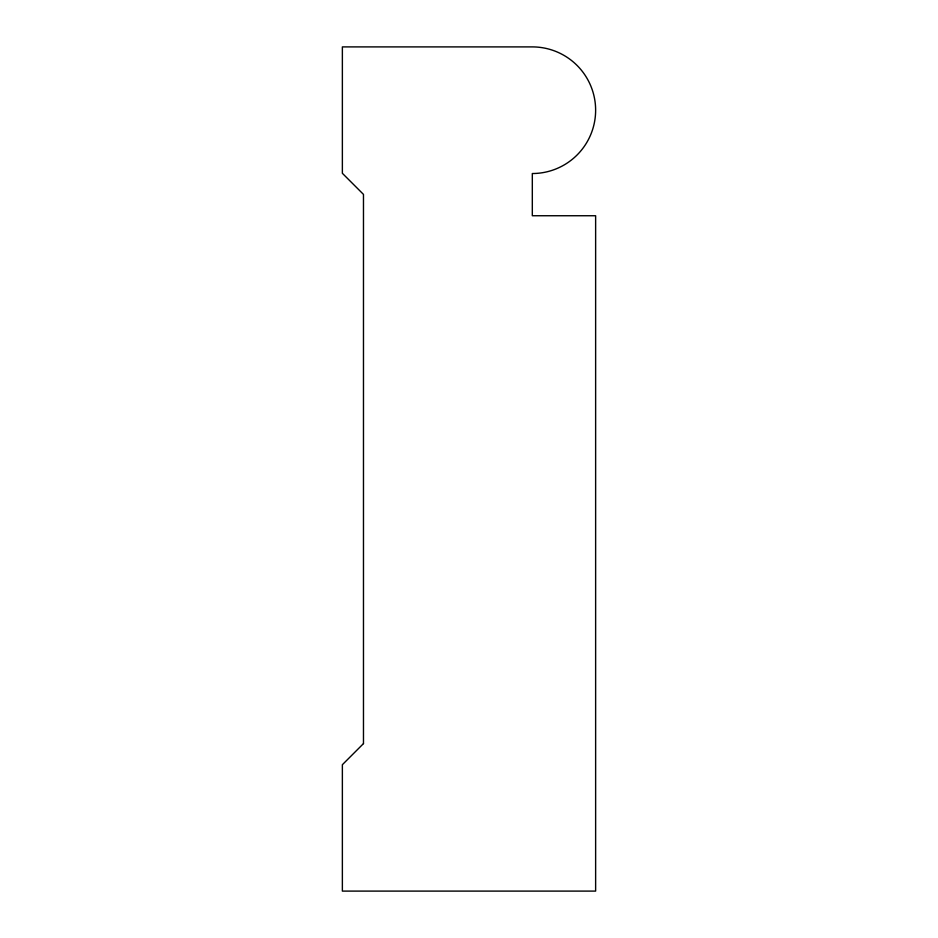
<?xml version="1.0" encoding="UTF-8"?>
<svg xmlns="http://www.w3.org/2000/svg" width="938" height="938" viewBox="0 0 938 938"><rect width="100%" height="100%" fill="white"/><g stroke="black" fill="none" stroke-linecap="round" stroke-linejoin="round"><path stroke-width="1.41" d="M363.475 743.6L342.37 764.705L342.37 891.1L595.63 891.1L595.63 215.74L532.315 215.74L532.315 173.53A63.315 63.315 0 0 0 595.63 110.215A63.315 63.315 0 0 0 532.315 46.9L342.37 46.9L342.37 173.296L363.475 194.401L363.475 743.6"/></g></svg>
